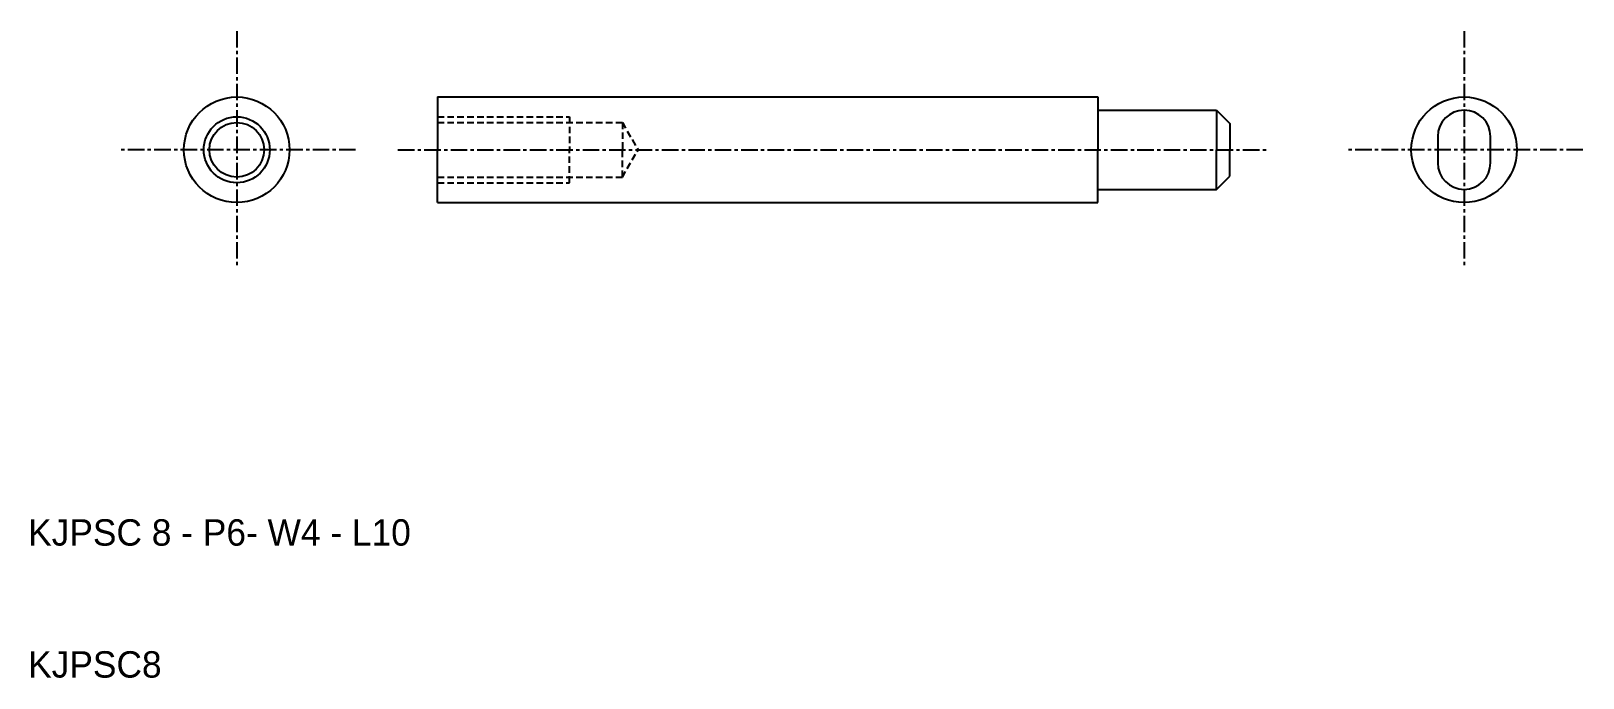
# Model space of a CAD drawing. Extents: x 10 to 128, y 10 to 59.
import ezdxf

# ---------------------------------------------------------------- set-up
doc = ezdxf.new("R2010")
doc.units = 0
doc.linetypes.add('CENTER', pattern=[2, 1.25, -0.25, 0.25, -0.25])
doc.linetypes.add('DASHED', pattern=[0.75, 0.5, -0.25])
doc.layers.get('0').update_dxf_attribs({"linetype": 'CONTINUOUS'})
doc.layers.add('CENTER', color=1, linetype='CENTER')

msp = doc.modelspace()

# ---------------------------------------------------------------- linework, layer by layer
at = {"color": 7, "linetype": 'CONTINUOUS'}
for p, q in [((41, 54), (41, 50)), ((41, 54), (91, 54)), ((91, 54), (91, 53)), ((91, 53), (91, 50)), ((91, 53), (100, 53)), ((100, 53), (100, 50)), ((100, 53), (101, 52)), ((101, 52), (101, 50)), ((116.75, 51), (116.75, 49)), ((120.75, 49), (120.75, 51)), ((41, 46), (41, 50)), ((91, 47), (91, 50)), ((100, 47), (100, 50)), ((101, 48), (101, 50)), ((100, 47), (101, 48)), ((41, 46), (91, 46)), ((91, 46), (91, 47)), ((91, 47), (100, 47))]:
    msp.add_line(p, q, dxfattribs=at)
at = {"color": 3, "linetype": 'DASHED'}
for p, q in [((41, 52.5), (51, 52.5)), ((41, 52.07), (55, 52.07)), ((51, 52.5), (51, 50)), ((55, 52.07), (56.19, 50)), ((55, 52.07), (55, 50)), ((51, 47.5), (51, 50)), ((55, 47.93), (55, 50)), ((55, 47.93), (56.19, 50)), ((41, 47.93), (55, 47.93)), ((41, 47.5), (51, 47.5))]:
    msp.add_line(p, q, dxfattribs=at)
at = {"color": 7, "linetype": 'CONTINUOUS'}
for centre, radius in [((25.8, 50), 4), ((118.75, 50), 4), ((25.8, 50), 2.07)]:
    msp.add_circle(centre, radius, dxfattribs=at)
at = {"color": 3, "linetype": 'CONTINUOUS'}
msp.add_circle((25.8, 50), 2.5, dxfattribs=at)
at = {"color": 7, "linetype": 'CONTINUOUS'}
for centre, start, end in [((118.75, 51), 0, 180), ((118.75, 49), 180, 0)]:
    msp.add_arc(centre, 2, start, end, dxfattribs=at)
at = {"layer": 'CENTER'}
for p, q in [((25.8, 59), (25.8, 41)), ((118.75, 59), (118.75, 41)), ((34.8, 50), (16.8, 50)), ((38, 50), (104, 50)), ((127.75, 50), (109.75, 50))]:
    msp.add_line(p, q, dxfattribs=at)

# ---------------------------------------------------------------- texts
at = {"color": 7, "linetype": 'CONTINUOUS'}
for s, p in [('KJPSC 8 - P6- W4 - L10', (10, 20)), ('KJPSC8', (10, 10))]:
    msp.add_text(s, height=2, dxfattribs=at).set_placement(p)

doc.saveas('drawing.dxf')
